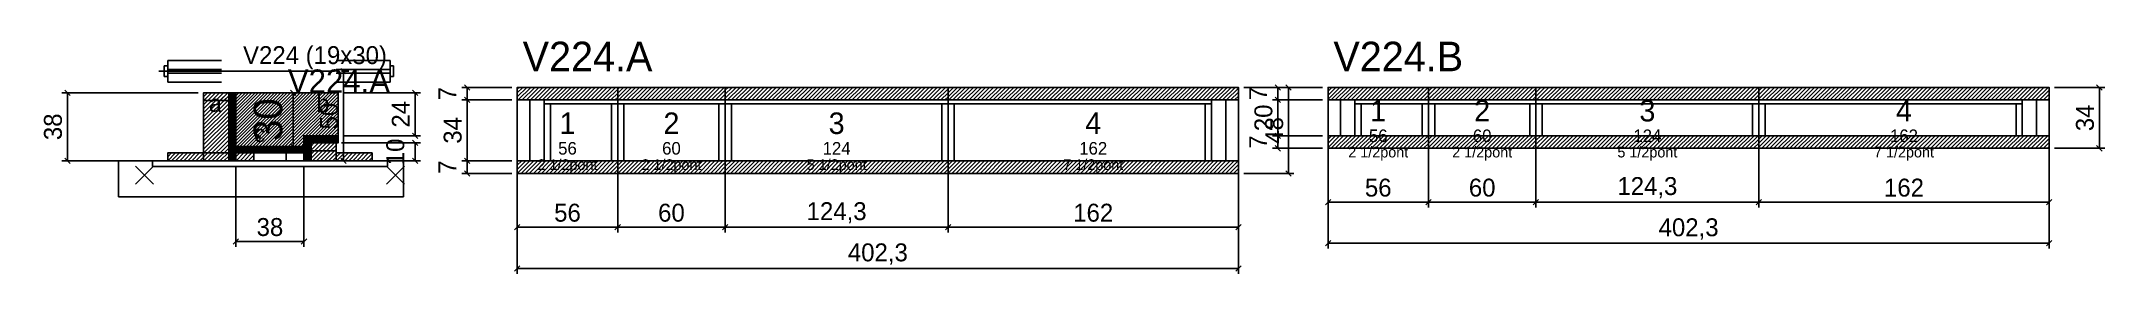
# Model space of a CAD drawing. Extents: x -69 to 1083, y -97 to 33.
import ezdxf
from ezdxf.enums import TextEntityAlignment as Align

# ---------------------------------------------------------------- set-up
doc = ezdxf.new("R2010")
doc.units = 0
for name, color, linetype in [('5', 5, 'Continuous'), ('barrote', 126, 'Continuous'), ('CONCRETO', 251, 'Continuous'), ('COTA', 241, 'Continuous'), ('Cota Seção (2x)', 241, 'Continuous'), ('detalhes', 7, 'Continuous'), ('Hachura', 251, 'Continuous'), ('Madeira', 126, 'Continuous'), ('NOMENCLATURA', 7, 'Continuous'), ('Painéis', 200, 'Continuous'), ('presilha', 224, 'Continuous'), ('SARR_2.2x7', 40, 'Continuous'), ('SARR_3.5x7', 81, 'Continuous'), ('SCO-___-LAJ', 224, 'Continuous'), ('TENSOR', 224, 'Continuous'), ('texto', 7, 'Continuous'), ('Texto Seção', 7, 'Continuous')]:
    doc.layers.add(name, color=color, linetype=linetype)
doc.dimstyles.new('PAINEL', dxfattribs={"dimtxt": 10, "dimasz": 3, "dimexe": 3, "dimexo": 3, "dimgap": 3, "dimtad": 1, "dimblk": 'OBLIQUE', "dimblk1": 'OBLIQUE', "dimcen": 2.5, "dimclrd": 4, "dimclre": 4, "dimclrt": 240, "dimazin": 3, "dimtfac": 1, "dimtmove": 0, "dimatfit": 3})
doc.dimstyles.new('SECAO2X', dxfattribs={"dimtxt": 16, "dimasz": 3, "dimexe": 3, "dimexo": 3, "dimgap": 3, "dimtad": 1, "dimblk": 'OBLIQUE', "dimblk1": 'OBLIQUE', "dimcen": 2.5, "dimclrd": 4, "dimclre": 4, "dimclrt": 240, "dimazin": 3, "dimtfac": 1, "dimtmove": 0, "dimatfit": 3})

# ---------------------------------------------------------------- blocks, each defined once
blk = doc.blocks.new('_OBLIQUE')
at = {"color": 0, "linetype": 'BYBLOCK'}
blk.add_line((-0.5, -0.5), (0.5, 0.5), dxfattribs=at)

msp = doc.modelspace()

# ---------------------------------------------------------------- hatches: boundary and pattern name
at = {"layer": 'COTA'}
h = msp.add_hatch(dxfattribs=at)
h.set_pattern_fill('ANSI31', scale=0.4)
h.paths.add_polyline_path([(40, -26), (40, 4), (97, 4), (97, -20), (78, -20), (78, -26)])
h = msp.add_hatch(dxfattribs=at)
h.set_pattern_fill('ANSI31', scale=0.5)
h.paths.add_polyline_path([(197, 0), (253, 0), (253, 7), (197, 7)])
h = msp.add_hatch(dxfattribs=at)
h.set_pattern_fill('ANSI31', scale=0.5)
h.paths.add_polyline_path([(253, 0), (313, 0), (313, 7), (253, 7)])
h = msp.add_hatch(dxfattribs=at)
h.set_pattern_fill('ANSI31', scale=0.5)
h.paths.add_polyline_path([(313, 0), (437.3, 0), (437.3, 7), (313, 7)])
h = msp.add_hatch(dxfattribs=at)
h.set_pattern_fill('ANSI31', scale=0.5)
h.paths.add_polyline_path([(437.3, 0), (599.3, 0), (599.3, 7), (437.3, 7)])
h = msp.add_hatch(dxfattribs=at)
h.set_pattern_fill('ANSI31', scale=0.5)
h.paths.add_polyline_path([(649.3, 0), (705.3, 0), (705.3, 7), (649.3, 7)])
h = msp.add_hatch(dxfattribs=at)
h.set_pattern_fill('ANSI31', scale=0.5)
h.paths.add_polyline_path([(705.3, 0), (765.3, 0), (765.3, 7), (705.3, 7)])
h = msp.add_hatch(dxfattribs=at)
h.set_pattern_fill('ANSI31', scale=0.5)
h.paths.add_polyline_path([(765.3, 0), (889.6, 0), (889.6, 7), (765.3, 7)])
h = msp.add_hatch(dxfattribs=at)
h.set_pattern_fill('ANSI31', scale=0.5)
h.paths.add_polyline_path([(889.6, 0), (1051.6, 0), (1051.6, 7), (889.6, 7)])
h = msp.add_hatch(dxfattribs=at)
h.set_pattern_fill('ANSI31', scale=0.5)
h.paths.add_polyline_path([(649.3, -27), (705.3, -27), (705.3, -20), (649.3, -20)])
h = msp.add_hatch(dxfattribs=at)
h.set_pattern_fill('ANSI31', scale=0.5)
h.paths.add_polyline_path([(705.3, -27), (765.3, -27), (765.3, -20), (705.3, -20)])
h = msp.add_hatch(dxfattribs=at)
h.set_pattern_fill('ANSI31', scale=0.5)
h.paths.add_polyline_path([(765.3, -27), (889.6, -27), (889.6, -20), (765.3, -20)])
h = msp.add_hatch(dxfattribs=at)
h.set_pattern_fill('ANSI31', scale=0.5)
h.paths.add_polyline_path([(889.6, -27), (1051.6, -27), (1051.6, -20), (889.6, -20)])
h = msp.add_hatch(dxfattribs=at)
h.set_pattern_fill('ANSI31', scale=0.5)
h.paths.add_polyline_path([(197, -41), (253, -41), (253, -34), (197, -34)])
h = msp.add_hatch(dxfattribs=at)
h.set_pattern_fill('ANSI31', scale=0.5)
h.paths.add_polyline_path([(253, -41), (313, -41), (313, -34), (253, -34)])
h = msp.add_hatch(dxfattribs=at)
h.set_pattern_fill('ANSI31', scale=0.5)
h.paths.add_polyline_path([(313, -41), (437.3, -41), (437.3, -34), (313, -34)])
h = msp.add_hatch(dxfattribs=at)
h.set_pattern_fill('ANSI31', scale=0.5)
h.paths.add_polyline_path([(437.3, -41), (599.3, -41), (599.3, -34), (437.3, -34)])
at = {"layer": 'Hachura'}
h = msp.add_hatch(dxfattribs=at)
h.set_pattern_fill('ANSI31', scale=0.5)
h.paths.add_polyline_path([(22, -34), (36, -34), (36, 4), (22, 4)])
h = msp.add_hatch(dxfattribs=at)
h.set_pattern_fill('ANSI31', scale=0.5)
h.paths.add_polyline_path([(22, -0.4), (36, -0.4), (36, 4), (22, 4)])
h = msp.add_hatch(dxfattribs=at)
h.set_pattern_fill('SOLID')
h.paths.add_polyline_path([(36, -34), (40, -34), (40, 4), (36, 4)])
h = msp.add_hatch(dxfattribs=at)
h.set_pattern_fill('SOLID')
h.paths.add_polyline_path([(78, -24), (97, -24), (97, -20), (78, -20)])
h = msp.add_hatch(dxfattribs=at)
h.set_pattern_fill('ANSI31', scale=0.5)
h.paths.add_polyline_path([(2, -34), (22, -34), (22, -29.6), (2, -29.6)])
h = msp.add_hatch(dxfattribs=at)
h.set_pattern_fill('SOLID')
h.paths.add_polyline_path([(40, -29.6), (78, -29.6), (78, -26), (40, -26)])
h = msp.add_hatch(dxfattribs=at)
h.set_pattern_fill('ANSI31', scale=0.5)
h.paths.add_polyline_path([(40, -34), (50, -34), (50, -29.6), (40, -29.6)])
h = msp.add_hatch(dxfattribs=at)
h.set_pattern_fill('SOLID')
h.paths.add_polyline_path([(78, -34), (82, -34), (82, -24), (78, -24)])
h = msp.add_hatch(dxfattribs=at)
h.set_pattern_fill('ANSI31', scale=0.5)
h.paths.add_polyline_path([(82, -34), (96, -34), (96, -24), (82, -24)])
h = msp.add_hatch(dxfattribs=at)
h.set_pattern_fill('ANSI31', scale=0.5)
h.paths.add_polyline_path([(82, -28.4), (96, -28.4), (96, -24), (82, -24)])
h = msp.add_hatch(dxfattribs=at)
h.set_pattern_fill('ANSI31', scale=0.5)
h.paths.add_polyline_path([(96, -34), (116, -34), (116, -29.6), (96, -29.6)])

# ---------------------------------------------------------------- linework, layer by layer
for p, q in [((0, 19), (0, 13)), ((2, 19), (0, 19)), ((2, 13), (0, 13)), ((2, 22), (32, 22)), ((2, 22), (2, 10)), ((2, 17), (32, 17)), ((2, 15), (32, 15)), ((96, 22), (126, 22)), ((96, 17), (126, 17)), ((96, 15), (126, 15)), ((126, 22), (126, 10)), ((126, 19), (128, 19)), ((126, 13), (128, 13)), ((128, 19), (128, 13)), ((2, 10), (32, 10)), ((96, 10), (126, 10))]:
    msp.add_line(p, q)
at = {"layer": 'barrote'}
msp.add_lwpolyline([(-25.5, -54), (133.5, -54), (133.5, -34), (-25.5, -34)], close=True, dxfattribs=at)
at = {"layer": 'CONCRETO'}
msp.add_lwpolyline([(40, -26), (40, 4), (97, 4), (97, -20), (78, -20), (78, -26)], close=True, dxfattribs=at)
at = {"layer": 'Madeira'}
for points in [[(22, -34), (36, -34), (36, 4), (22, 4)], [(22, -0.4), (36, -0.4), (36, 4), (22, 4)], [(2, -34), (22, -34), (22, -29.6), (2, -29.6)], [(22, -34), (36, -34), (36, -29.6), (22, -29.6)], [(40, -34), (50, -34), (50, -29.6), (40, -29.6)], [(68, -34), (78, -34), (78, -29.6), (68, -29.6)], [(82, -34), (96, -34), (96, -24), (82, -24)], [(82, -28.4), (96, -28.4), (96, -24), (82, -24)], [(96, -34), (116, -34), (116, -29.6), (96, -29.6)]]:
    msp.add_lwpolyline(points, close=True, dxfattribs=at)
at = {"layer": 'Painéis'}
for p, q in [((197, 0), (253, 0)), ((197, -34), (197, 0)), ((253, -34), (253, 0)), ((253, -34), (253, 0)), ((253, 0), (313, 0)), ((253, -34), (253, 0)), ((313, -34), (313, 0)), ((313, -34), (313, 0)), ((313, 0), (437.3, 0)), ((313, -34), (313, 0)), ((437.3, -34), (437.3, 0)), ((437.3, -34), (437.3, 0)), ((437.3, 0), (599.3, 0)), ((437.3, -34), (437.3, 0)), ((599.3, -34), (599.3, 0)), ((649.3, 0), (705.3, 0)), ((649.3, -20), (649.3, 0)), ((705.3, -20), (705.3, 0)), ((705.3, -20), (705.3, 0)), ((705.3, 0), (765.3, 0)), ((705.3, -20), (705.3, 0)), ((765.3, -20), (765.3, 0)), ((765.3, -20), (765.3, 0)), ((765.3, 0), (889.6, 0)), ((765.3, -20), (765.3, 0)), ((889.6, -20), (889.6, 0)), ((889.6, -20), (889.6, 0)), ((889.6, 0), (1051.6, 0)), ((889.6, -20), (889.6, 0)), ((1051.6, -20), (1051.6, 0)), ((649.3, -20), (705.3, -20)), ((705.3, -20), (765.3, -20)), ((765.3, -20), (889.6, -20)), ((889.6, -20), (1051.6, -20)), ((197, -34), (253, -34)), ((253, -34), (313, -34)), ((313, -34), (437.3, -34)), ((437.3, -34), (599.3, -34))]:
    msp.add_line(p, q, dxfattribs=at)
for points in [[(36, -34), (40, -34), (40, 4), (36, 4)], [(78, -24), (97, -24), (97, -20), (78, -20)], [(40, -29.6), (78, -29.6), (78, -26), (40, -26)], [(78, -34), (82, -34), (82, -24), (78, -24)]]:
    msp.add_lwpolyline(points, close=True, dxfattribs=at)
at = {"layer": 'presilha'}
for p, q in [((-16, -47), (-6, -37)), ((-16, -37), (-6, -47)), ((124, -47), (134, -37)), ((124, -37), (134, -47))]:
    msp.add_line(p, q, dxfattribs=at)
at = {"layer": 'SARR_2.2x7'}
for p, q in [((204, -34), (204, 0)), ((592.3, -34), (592.3, 0)), ((656.3, -20), (656.3, 0)), ((1044.6, -20), (1044.6, 0)), ((212, -2.2), (253, -2.2)), ((253, -2.2), (313, -2.2)), ((313, -2.2), (437.3, -2.2)), ((437.3, -2.2), (584.3, -2.2)), ((664.3, -2.2), (705.3, -2.2)), ((705.3, -2.2), (765.3, -2.2)), ((765.3, -2.2), (889.6, -2.2)), ((889.6, -2.2), (1036.6, -2.2))]:
    msp.add_line(p, q, dxfattribs=at)
at = {"layer": 'SARR_3.5x7'}
for p, q in [((212, -34), (212, 0)), ((253, -34), (253, 0)), ((253, -34), (253, 0)), ((313, -34), (313, 0)), ((313, -34), (313, 0)), ((437.3, -34), (437.3, 0)), ((437.3, -34), (437.3, 0)), ((584.3, -34), (584.3, 0)), ((664.3, -20), (664.3, 0)), ((705.3, -20), (705.3, 0)), ((705.3, -20), (705.3, 0)), ((765.3, -20), (765.3, 0)), ((765.3, -20), (765.3, 0)), ((889.6, -20), (889.6, 0)), ((889.6, -20), (889.6, 0)), ((1036.6, -20), (1036.6, 0)), ((215.5, -34), (215.5, -2.2)), ((249.5, -34), (249.5, -2.2)), ((256.5, -34), (256.5, -2.2)), ((309.5, -34), (309.5, -2.2)), ((316.5, -34), (316.5, -2.2)), ((433.8, -34), (433.8, -2.2)), ((440.8, -34), (440.8, -2.2)), ((580.8, -34), (580.8, -2.2)), ((667.8, -20), (667.8, -2.2)), ((701.8, -20), (701.8, -2.2)), ((708.8, -20), (708.8, -2.2)), ((761.8, -20), (761.8, -2.2)), ((768.8, -20), (768.8, -2.2)), ((886.1, -20), (886.1, -2.2)), ((893.1, -20), (893.1, -2.2)), ((1033.1, -20), (1033.1, -2.2)), ((664.3, -20), (667.8, -20)), ((701.8, -20), (705.3, -20)), ((705.3, -20), (708.8, -20)), ((761.8, -20), (765.3, -20)), ((765.3, -20), (768.8, -20)), ((886.1, -20), (889.6, -20)), ((889.6, -20), (893.1, -20)), ((1033.1, -20), (1036.6, -20)), ((212, -34), (215.5, -34)), ((249.5, -34), (253, -34)), ((253, -34), (256.5, -34)), ((309.5, -34), (313, -34)), ((313, -34), (316.5, -34)), ((433.8, -34), (437.3, -34)), ((437.3, -34), (440.8, -34)), ((580.8, -34), (584.3, -34))]:
    msp.add_line(p, q, dxfattribs=at)
at = {"layer": 'SCO-___-LAJ'}
for points in [[(197, 0), (253, 0), (253, 7), (197, 7)], [(253, 0), (313, 0), (313, 7), (253, 7)], [(313, 0), (437.3, 0), (437.3, 7), (313, 7)], [(437.3, 0), (599.3, 0), (599.3, 7), (437.3, 7)], [(649.3, 0), (705.3, 0), (705.3, 7), (649.3, 7)], [(705.3, 0), (765.3, 0), (765.3, 7), (705.3, 7)], [(765.3, 0), (889.6, 0), (889.6, 7), (765.3, 7)], [(889.6, 0), (1051.6, 0), (1051.6, 7), (889.6, 7)], [(649.3, -27), (705.3, -27), (705.3, -20), (649.3, -20)], [(705.3, -27), (765.3, -27), (765.3, -20), (705.3, -20)], [(765.3, -27), (889.6, -27), (889.6, -20), (765.3, -20)], [(889.6, -27), (1051.6, -27), (1051.6, -20), (889.6, -20)], [(-6.5, -37.2), (124.5, -37.2), (124.5, -34), (-6.5, -34)], [(197, -41), (253, -41), (253, -34), (197, -34)], [(253, -41), (313, -41), (313, -34), (253, -34)], [(313, -41), (437.3, -41), (437.3, -34), (313, -34)], [(437.3, -41), (599.3, -41), (599.3, -34), (437.3, -34)]]:
    msp.add_lwpolyline(points, close=True, dxfattribs=at)
at = {"layer": 'TENSOR'}
msp.add_line((-3, 16), (95, 16), dxfattribs=at)

# ---------------------------------------------------------------- texts
at = {"layer": '5'}
for s, height, p in [('1', 12, (677.3, -6)), ('2', 12, (735.3, -6)), ('3', 12, (827.45, -6)), ('4', 12, (970.6, -6)), ('1', 12, (225, -13)), ('2', 12, (283, -13)), ('3', 12, (375.15, -13)), ('4', 12, (518.3, -13)), ('56', 7, (677.3, -20)), ('60', 7, (735.3, -20)), ('124', 7, (827.45, -20)), ('162', 7, (970.6, -20)), ('56', 7, (225, -27)), ('60', 7, (283, -27)), ('124', 7, (375.15, -27)), ('162', 7, (518.3, -27))]:
    msp.add_text(s, height=height, dxfattribs=at).set_placement(p, align=Align.MIDDLE_CENTER)
at = {"layer": 'detalhes'}
for s, p in [('a', (25, -6.7)), ('b', (85, -6.7)), ('c', (50, -23.5))]:
    msp.add_text(s, height=9.6, dxfattribs=at).set_placement(p)
at = {"layer": 'NOMENCLATURA'}
for s, p in [('V224.A', (200, 16)), ('V224.B', (652.3, 16))]:
    msp.add_text(s, height=16.5, dxfattribs=at).set_placement(p)
at = {"layer": 'texto', "char_height": 6, "attachment_point": 5}
for s, insert in [('2 1/2pont', (225, -37)), ('2 1/2pont', (283, -37)), ('5 1/2pont', (375.15, -37)), ('7 1/2pont', (518.3, -37)), ('2 1/2pont', (677.3, -30)), ('2 1/2pont', (735.3, -30)), ('5 1/2pont', (827.45, -30)), ('7 1/2pont', (970.6, -30))]:
    msp.add_mtext(s, dxfattribs=dict(at, insert=insert))
at = {"layer": 'Texto Seção'}
for s, height, p in [('V224 (19x30)', 10, (44, 20)), ('V224.A', 13, (69, 4))]:
    msp.add_text(s, height=height, dxfattribs=at).set_placement(p)

# ---------------------------------------------------------------- dimensions: what is measured, and where the dimension line sits
at = {"layer": 'COTA'}
for base, p1, p2 in [((100, -34), (96, -34), (96, 16)), ((-54, -34), (2, -34), (22, 4)), ((140, -20), (97, -20), (97, 4)), ((169, 0), (197, 0), (197, 7)), ((169, -34), (197, -34), (197, 0)), ((627.3, -41), (599.3, -41), (599.3, 7)), ((621.3, 0), (649.3, 0), (649.3, 7)), ((621.3, -20), (649.3, -20), (649.3, 0)), ((1079.6, -27), (1051.6, -27), (1051.6, 7)), ((140, -34), (96, -34), (96, -24)), ((621.3, -27), (649.3, -27), (649.3, -20)), ((169, -41), (197, -41), (197, -34))]:
    msp.add_linear_dim(base=base, p1=p1, p2=p2, angle=90, dimstyle='PAINEL', dxfattribs=at).render()
for base, p1, p2 in [((649.3, -57), (649.3, -20), (705.3, -20)), ((649.3, -80), (649.3, -20), (1051.6, -20)), ((705.3, -57), (705.3, -20), (765.3, -20)), ((765.3, -57), (765.3, -20), (889.6, -20)), ((889.6, -57), (889.6, -20), (1051.6, -20)), ((40, -79), (40, -34), (78, -34)), ((197, -71), (197, -34), (253, -34)), ((197, -94), (197, -34), (599.3, -34)), ((253, -71), (253, -34), (313, -34)), ((313, -71), (313, -34), (437.3, -34)), ((437.3, -71), (437.3, -34), (599.3, -34))]:
    msp.add_linear_dim(base=base, p1=p1, p2=p2, dimstyle='PAINEL', dxfattribs=at).render()
at = {"layer": 'Cota Seção (2x)'}
msp.add_linear_dim(base=(72, -26), p1=(40, -26), p2=(40, 4), angle=90, dimstyle='SECAO2X', dxfattribs=at).render()

doc.saveas('drawing.dxf')
